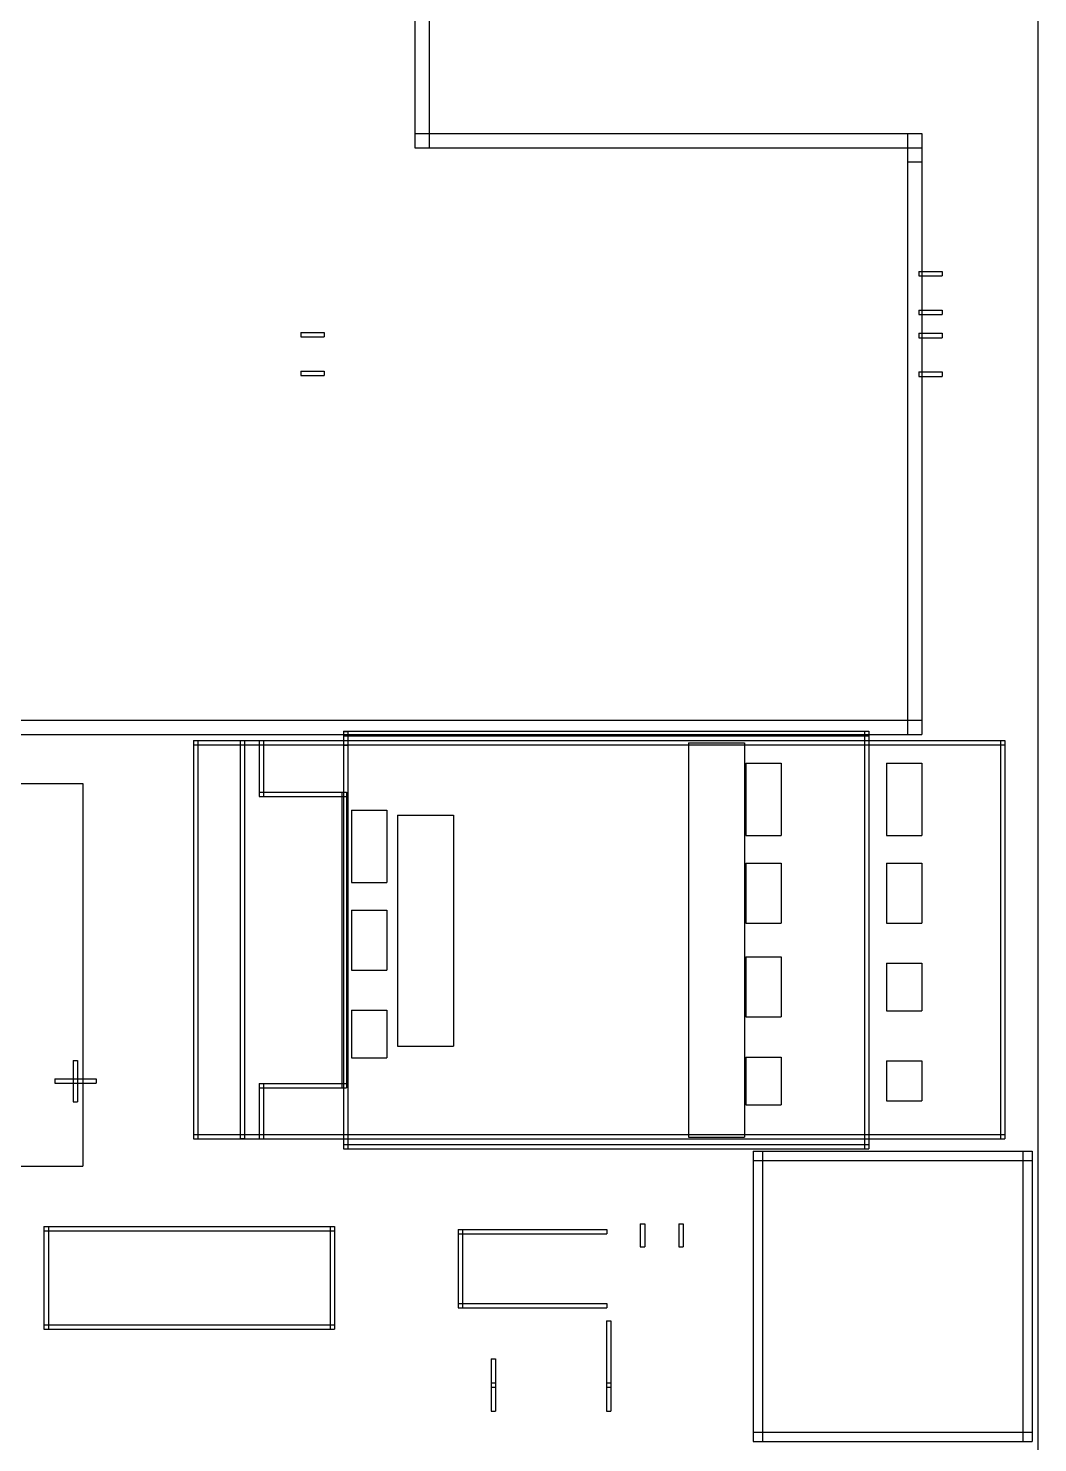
# Model space of a CAD drawing. Header units: metres. Extents: x 0 to 6012, y -4605 to 0.
# Drawn here: x 4785 to 5860, y -2956 to -1449 of the extents above; entities that cross this region are included whole.
import ezdxf

# ---------------------------------------------------------------- set-up
doc = ezdxf.new("R2010")
doc.units = ezdxf.units.M

msp = doc.modelspace()

# ---------------------------------------------------------------- linework, layer by layer
msp.add_line((5860.23622, 0), (5860.23622, -4604.96063))
at = {"layer": '1'}
for p, q in [((5196.633858, -861.594488), (5196.633858, -1576.594488)), ((5211.633858, -861.594488), (5211.633858, -1576.594488)), ((5196.633858, -1561.594488), (5736.633858, -1561.594488)), ((5196.633858, -1561.594488), (5196.633858, -1576.594488)), ((5721.633858, -1561.594488), (5736.633858, -1561.594488)), ((5721.633858, -1561.594488), (5721.633858, -1591.594488)), ((5736.633858, -1561.594488), (5736.633858, -1591.594488)), ((5736.633858, -1561.594488), (5736.633858, -1576.594488)), ((5196.633858, -1576.594488), (5211.633858, -1576.594488)), ((5196.633858, -1576.594488), (5736.633858, -1576.594488)), ((5721.633858, -1576.594488), (5736.633858, -1576.594488)), ((5721.633858, -1576.594488), (5721.633858, -2201.594488)), ((5736.633858, -1576.594488), (5736.633858, -2201.594488)), ((5721.633858, -1591.594488), (5736.633858, -1591.594488)), ((5733.672283, -1708.366142), (5758.453701, -1708.366142)), ((5733.672283, -1708.366142), (5733.672283, -1713.090551)), ((5733.672283, -1713.090551), (5758.453701, -1713.090551)), ((5758.453701, -1708.366142), (5758.453701, -1713.090551)), ((5733.672283, -1749.507874), (5758.453701, -1749.507874)), ((5733.672283, -1749.507874), (5733.672283, -1754.232283)), ((5733.672283, -1754.232283), (5758.453701, -1754.232283)), ((5758.453701, -1749.507874), (5758.453701, -1754.232283)), ((5075.207717, -1773.326772), (5099.989134, -1773.326772)), ((5075.207717, -1773.326772), (5075.207717, -1778.051181)), ((5099.989134, -1773.326772), (5099.989134, -1778.051181)), ((5733.672283, -1774.311024), (5758.453701, -1774.311024)), ((5733.672283, -1774.311024), (5733.672283, -1779.035433)), ((5758.453701, -1774.311024), (5758.453701, -1779.035433)), ((5075.207717, -1778.051181), (5099.989134, -1778.051181)), ((5733.672283, -1779.035433), (5758.453701, -1779.035433)), ((5075.207717, -1814.468504), (5099.989134, -1814.468504)), ((5075.207717, -1814.468504), (5075.207717, -1819.192913)), ((5075.207717, -1819.192913), (5099.989134, -1819.192913)), ((5099.989134, -1814.468504), (5099.989134, -1819.192913)), ((5733.672283, -1815.452756), (5758.453701, -1815.452756)), ((5733.672283, -1815.452756), (5733.672283, -1820.177165)), ((5733.672283, -1820.177165), (5758.453701, -1820.177165)), ((5758.453701, -1815.452756), (5758.453701, -1820.177165)), ((3096.633858, -2186.594488), (5736.633858, -2186.594488)), ((5120.551181, -2198.307087), (5680.275591, -2198.307087)), ((5120.551181, -2198.307087), (5120.551181, -2203.149606)), ((5120.551181, -2198.425197), (5125.275591, -2198.425197)), ((5120.551181, -2198.425197), (5120.551181, -2212.913386)), ((5125.275591, -2198.425197), (5125.275591, -2212.913386)), ((5675.551181, -2198.307087), (5680.275591, -2198.307087)), ((5675.551181, -2198.307087), (5675.551181, -2212.795276)), ((5680.275591, -2198.307087), (5680.275591, -2212.795276)), ((5680.275591, -2198.307087), (5680.275591, -2203.149606)), ((5736.633858, -2186.594488), (5736.633858, -2201.594488)), ((3096.633858, -2201.594488), (5736.633858, -2201.594488)), ((4960.590551, -2208.070866), (4965.314961, -2208.070866)), ((4960.590551, -2208.070866), (4960.590551, -2632.480315)), ((4960.590551, -2208.070866), (5825.275591, -2208.070866)), ((4960.590551, -2208.070866), (4960.590551, -2212.795276)), ((4960.590551, -2212.795276), (5825.275591, -2212.795276)), ((4965.314961, -2208.070866), (4965.314961, -2632.480315)), ((5010.433071, -2208.070866), (5015.15748, -2208.070866)), ((5010.433071, -2208.070866), (5010.433071, -2632.086614)), ((5015.15748, -2208.070866), (5015.15748, -2632.086614)), ((5030.669291, -2208.070866), (5035.393701, -2208.070866)), ((5030.669291, -2208.070866), (5030.669291, -2267.913386)), ((5035.393701, -2208.070866), (5035.393701, -2267.913386)), ((5120.551181, -2203.149606), (5680.275591, -2203.149606)), ((5120.551181, -2208.070866), (5125.275591, -2208.070866)), ((5120.551181, -2208.070866), (5120.551181, -2632.480315)), ((5120.551181, -2212.913386), (5125.275591, -2212.913386)), ((5125.275591, -2208.070866), (5125.275591, -2632.480315)), ((5488.129921, -2210.742402), (5547.69685, -2210.742402)), ((5488.129921, -2210.742402), (5488.129921, -2630.596181)), ((5547.69685, -2210.742402), (5547.69685, -2630.596181)), ((5675.551181, -2208.188976), (5680.275591, -2208.188976)), ((5675.551181, -2208.188976), (5675.551181, -2632.598425)), ((5675.551181, -2212.795276), (5680.275591, -2212.795276)), ((5680.275591, -2208.188976), (5680.275591, -2632.598425)), ((5721.633858, -2201.594488), (5736.633858, -2201.594488)), ((5820.551181, -2208.070866), (5825.275591, -2208.070866)), ((5820.551181, -2208.070866), (5820.551181, -2632.480315)), ((5825.275591, -2208.070866), (5825.275591, -2632.480315)), ((5825.275591, -2208.070866), (5825.275591, -2212.795276)), ((5549.114173, -2232.142835), (5586.712598, -2232.142835)), ((5549.114173, -2232.142835), (5549.114173, -2309.195709)), ((5586.712598, -2232.142835), (5586.712598, -2309.195709)), ((5699.114173, -2232.142835), (5736.712598, -2232.142835)), ((5699.114173, -2232.142835), (5699.114173, -2309.195709)), ((5736.712598, -2232.142835), (5736.712598, -2309.195709)), ((4434.84252, -2253.740157), (4842.716535, -2253.740157)), ((4842.716535, -2253.740157), (4842.716535, -2661.614173)), ((5030.669291, -2263.188976), (5123.582677, -2263.188976)), ((5030.669291, -2263.188976), (5030.669291, -2267.913386)), ((5030.669291, -2267.913386), (5035.393701, -2267.913386)), ((5030.669291, -2267.913386), (5123.582677, -2267.913386)), ((5118.858268, -2263.188976), (5123.582677, -2263.188976)), ((5118.858268, -2263.188976), (5118.858268, -2578.149606)), ((5123.582677, -2263.188976), (5123.582677, -2267.913386)), ((5123.582677, -2263.188976), (5123.582677, -2578.149606)), ((5129.114173, -2282.142835), (5166.712598, -2282.142835)), ((5129.114173, -2282.142835), (5129.114173, -2359.195709)), ((5166.712598, -2282.142835), (5166.712598, -2359.195709)), ((5178.129921, -2287.731535), (5237.69685, -2287.731535)), ((5178.129921, -2287.731535), (5178.129921, -2533.607047)), ((5237.69685, -2287.731535), (5237.69685, -2533.607047)), ((5549.114173, -2309.195709), (5586.712598, -2309.195709)), ((5699.114173, -2309.195709), (5736.712598, -2309.195709)), ((5549.114173, -2338.704528), (5586.712598, -2338.704528)), ((5549.114173, -2338.704528), (5549.114173, -2402.634055)), ((5586.712598, -2338.704528), (5586.712598, -2402.634055)), ((5699.114173, -2338.704528), (5736.712598, -2338.704528)), ((5699.114173, -2338.704528), (5699.114173, -2402.634055)), ((5736.712598, -2338.704528), (5736.712598, -2402.634055)), ((5129.114173, -2359.195709), (5166.712598, -2359.195709)), ((5129.114173, -2388.704528), (5166.712598, -2388.704528)), ((5129.114173, -2388.704528), (5129.114173, -2452.634055)), ((5166.712598, -2388.704528), (5166.712598, -2452.634055)), ((5549.114173, -2402.634055), (5586.712598, -2402.634055)), ((5699.114173, -2402.634055), (5736.712598, -2402.634055)), ((5549.114173, -2438.704528), (5586.712598, -2438.704528)), ((5549.114173, -2438.704528), (5549.114173, -2502.634055)), ((5586.712598, -2438.704528), (5586.712598, -2502.634055)), ((5129.114173, -2452.634055), (5166.712598, -2452.634055)), ((5699.114173, -2445.26622), (5736.712598, -2445.26622)), ((5699.114173, -2445.26622), (5699.114173, -2496.072362)), ((5736.712598, -2445.26622), (5736.712598, -2496.072362)), ((5129.114173, -2495.26622), (5166.712598, -2495.26622)), ((5129.114173, -2495.26622), (5129.114173, -2546.072362)), ((5166.712598, -2495.26622), (5166.712598, -2546.072362)), ((5699.114173, -2496.072362), (5736.712598, -2496.072362)), ((5549.114173, -2502.634055), (5586.712598, -2502.634055)), ((5129.114173, -2546.072362), (5166.712598, -2546.072362)), ((5178.129921, -2533.607047), (5237.69685, -2533.607047)), ((5549.114173, -2545.26622), (5586.712598, -2545.26622)), ((5549.114173, -2545.26622), (5549.114173, -2596.072362)), ((5586.712598, -2545.26622), (5586.712598, -2596.072362)), ((4832.466378, -2548.818898), (4837.190787, -2548.818898)), ((4832.466378, -2548.818898), (4832.466378, -2592.913386)), ((4837.190787, -2548.818898), (4837.190787, -2592.913386)), ((5699.114173, -2549.484449), (5736.712598, -2549.484449)), ((5699.114173, -2549.484449), (5699.114173, -2591.854134)), ((5736.712598, -2549.484449), (5736.712598, -2591.854134)), ((4812.781339, -2568.503937), (4856.875827, -2568.503937)), ((4812.781339, -2568.503937), (4812.781339, -2573.228346)), ((4812.781339, -2573.228346), (4856.875827, -2573.228346)), ((4856.875827, -2568.503937), (4856.875827, -2573.228346)), ((5030.669291, -2573.425197), (5035.393701, -2573.425197)), ((5030.669291, -2573.425197), (5030.669291, -2632.480315)), ((5030.669291, -2573.425197), (5123.582677, -2573.425197)), ((5030.669291, -2573.425197), (5030.669291, -2578.149606)), ((5035.393701, -2573.425197), (5035.393701, -2632.480315)), ((5123.582677, -2573.425197), (5123.582677, -2578.149606)), ((5030.669291, -2578.149606), (5123.582677, -2578.149606)), ((5118.858268, -2578.149606), (5123.582677, -2578.149606)), ((4832.466378, -2592.913386), (4837.190787, -2592.913386)), ((5549.114173, -2596.072362), (5586.712598, -2596.072362)), ((5699.114173, -2591.854134), (5736.712598, -2591.854134)), ((4960.590551, -2627.755906), (5825.275591, -2627.755906)), ((4960.590551, -2627.755906), (4960.590551, -2632.480315)), ((4960.590551, -2632.480315), (5825.275591, -2632.480315)), ((4960.590551, -2632.480315), (4965.314961, -2632.480315)), ((5010.433071, -2632.086614), (5015.15748, -2632.086614)), ((5030.669291, -2632.480315), (5035.393701, -2632.480315)), ((5120.551181, -2627.755906), (5125.275591, -2627.755906)), ((5120.551181, -2627.755906), (5120.551181, -2643.031496)), ((5120.551181, -2632.480315), (5125.275591, -2632.480315)), ((5125.275591, -2627.755906), (5125.275591, -2643.031496)), ((5488.129921, -2630.596181), (5547.69685, -2630.596181)), ((5675.551181, -2627.755906), (5680.275591, -2627.755906)), ((5675.551181, -2627.755906), (5675.551181, -2643.031496)), ((5675.551181, -2632.598425), (5680.275591, -2632.598425)), ((5680.275591, -2627.755906), (5680.275591, -2643.031496)), ((5820.551181, -2632.480315), (5825.275591, -2632.480315)), ((5825.275591, -2627.755906), (5825.275591, -2632.480315)), ((5120.551181, -2638.307087), (5680.275591, -2638.307087)), ((5120.551181, -2638.307087), (5120.551181, -2643.031496)), ((5120.551181, -2643.031496), (5680.275591, -2643.031496)), ((5120.551181, -2643.031496), (5125.275591, -2643.031496)), ((5557.028346, -2645.412598), (5567.028346, -2645.412598)), ((5557.028346, -2645.412598), (5557.028346, -2955.018898)), ((5557.028346, -2645.412598), (5854.429921, -2645.412598)), ((5557.028346, -2645.412598), (5557.028346, -2655.412598)), ((5567.028346, -2645.412598), (5567.028346, -2955.018898)), ((5675.551181, -2643.031496), (5680.275591, -2643.031496)), ((5680.275591, -2638.307087), (5680.275591, -2643.031496)), ((5844.429921, -2645.412598), (5854.429921, -2645.412598)), ((5844.429921, -2645.412598), (5844.429921, -2955.018898)), ((5854.429921, -2645.412598), (5854.429921, -2955.018898)), ((5854.429921, -2645.412598), (5854.429921, -2655.412598)), ((4434.84252, -2661.614173), (4842.716535, -2661.614173)), ((5557.028346, -2655.412598), (5854.429921, -2655.412598)), ((4801.377953, -2725.787402), (5110.864567, -2725.787402)), ((4801.377953, -2725.787402), (4801.377953, -2730.511811)), ((4801.377953, -2725.787402), (4806.102362, -2725.787402)), ((4801.377953, -2725.787402), (4801.377953, -2835.23622)), ((4806.102362, -2725.787402), (4806.102362, -2835.23622)), ((5106.140157, -2725.787402), (5110.864567, -2725.787402)), ((5106.140157, -2725.787402), (5106.140157, -2835.23622)), ((5110.864567, -2725.787402), (5110.864567, -2835.23622)), ((5110.864567, -2725.787402), (5110.864567, -2730.511811)), ((5436.712598, -2722.845512), (5441.437008, -2722.845512)), ((5436.712598, -2722.845512), (5436.712598, -2747.626929)), ((5441.437008, -2722.845512), (5441.437008, -2747.626929)), ((5477.854331, -2722.845512), (5482.57874, -2722.845512)), ((5477.854331, -2722.845512), (5477.854331, -2747.626929)), ((5482.57874, -2722.845512), (5482.57874, -2747.626929)), ((4801.377953, -2730.511811), (5110.864567, -2730.511811)), ((5242.716535, -2728.937008), (5247.440945, -2728.937008)), ((5242.716535, -2728.937008), (5242.716535, -2812.401575)), ((5242.716535, -2728.937008), (5400.984252, -2728.937008)), ((5242.716535, -2728.937008), (5242.716535, -2733.661417)), ((5242.716535, -2733.661417), (5400.984252, -2733.661417)), ((5247.440945, -2728.937008), (5247.440945, -2812.401575)), ((5400.984252, -2728.937008), (5400.984252, -2733.661417)), ((5436.712598, -2747.626929), (5441.437008, -2747.626929)), ((5477.854331, -2747.626929), (5482.57874, -2747.626929)), ((5242.716535, -2807.677165), (5400.984252, -2807.677165)), ((5242.716535, -2807.677165), (5242.716535, -2812.401575)), ((5242.716535, -2812.401575), (5247.440945, -2812.401575)), ((5242.716535, -2812.401575), (5400.984252, -2812.401575)), ((5400.984252, -2807.677165), (5400.984252, -2812.401575)), ((4801.377953, -2830.511811), (5110.864567, -2830.511811)), ((4801.377953, -2830.511811), (4801.377953, -2835.298425)), ((5110.864567, -2830.511811), (5110.864567, -2835.298425)), ((5400.590551, -2826.377953), (5405.314961, -2826.377953)), ((5400.590551, -2826.377953), (5400.590551, -2897.047244)), ((5405.314961, -2826.377953), (5405.314961, -2897.047244)), ((4801.377953, -2835.23622), (4806.102362, -2835.23622)), ((4801.377953, -2835.298425), (5110.864567, -2835.298425)), ((5106.140157, -2835.23622), (5110.864567, -2835.23622)), ((5277.755906, -2866.732283), (5282.480315, -2866.732283)), ((5277.755906, -2866.732283), (5277.755906, -2897.047244)), ((5282.480315, -2866.732283), (5282.480315, -2897.047244)), ((5277.755906, -2892.322835), (5282.480315, -2892.322835)), ((5277.755906, -2892.322835), (5277.755906, -2922.637795)), ((5282.480315, -2892.322835), (5282.480315, -2922.637795)), ((5400.590551, -2892.322835), (5405.314961, -2892.322835)), ((5400.590551, -2892.322835), (5400.590551, -2922.637795)), ((5405.314961, -2892.322835), (5405.314961, -2922.637795)), ((5277.755906, -2897.047244), (5282.480315, -2897.047244)), ((5400.590551, -2897.047244), (5405.314961, -2897.047244)), ((5277.755906, -2922.637795), (5282.480315, -2922.637795)), ((5400.590551, -2922.637795), (5405.314961, -2922.637795)), ((5557.028346, -2945.018898), (5854.429921, -2945.018898)), ((5557.028346, -2945.018898), (5557.028346, -2955.018898)), ((5854.429921, -2945.018898), (5854.429921, -2955.018898)), ((5557.028346, -2955.018898), (5567.028346, -2955.018898)), ((5557.028346, -2955.018898), (5854.429921, -2955.018898)), ((5844.429921, -2955.018898), (5854.429921, -2955.018898))]:
    msp.add_line(p, q, dxfattribs=at)

doc.saveas('drawing.dxf')
